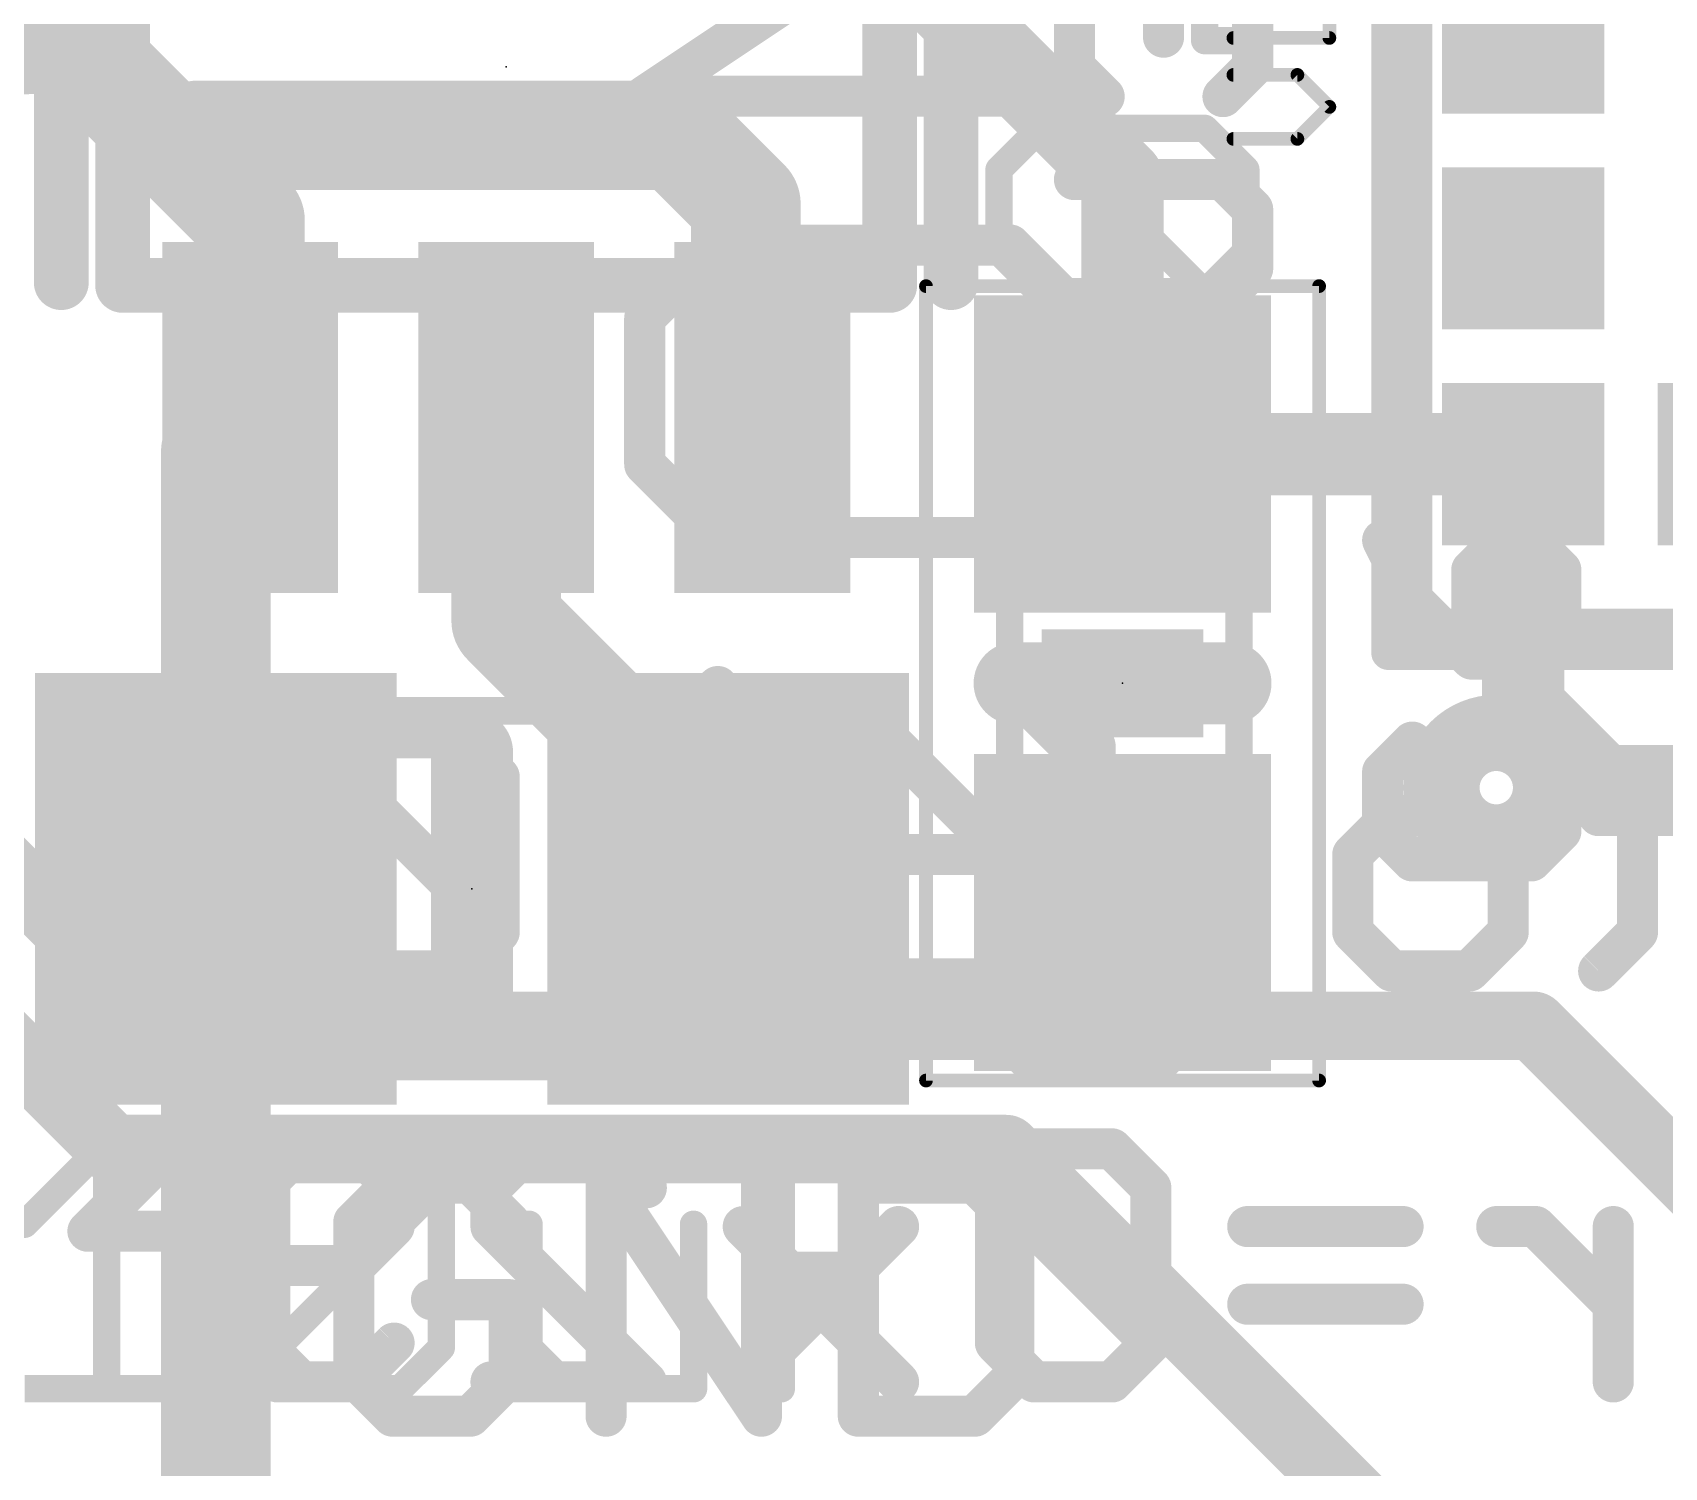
# Model space of a CAD drawing. Extents: x -1.9 to 34.1, y -8.2 to 17.9.
# Drawn here: x 6.37 to 12.42, y 3.57 to 8.89 of the extents above; entities that cross this region are included whole.
import ezdxf

# ---------------------------------------------------------------- set-up
doc = ezdxf.new("R2010")
doc.units = 0
for name, color, linetype in [('1', 12, 'CONTINUOUS'), ('16', 5, 'CONTINUOUS'), ('21', 40, 'CONTINUOUS'), ('22', 6, 'CONTINUOUS'), ('23', 53, 'CONTINUOUS'), ('25', 253, 'CONTINUOUS'), ('27', 253, 'CONTINUOUS'), ('29', 253, 'CONTINUOUS'), ('31', 253, 'CONTINUOUS'), ('35', 253, 'CONTINUOUS'), ('39', 12, 'CONTINUOUS'), ('51', 253, 'CONTINUOUS')]:
    doc.layers.add(name, color=color, linetype=linetype)

# ---------------------------------------------------------------- blocks, each defined once
blk = doc.blocks.new('RECT')
blk.add_solid([(-0.5, -0.5), (0.5, -0.5), (-0.5, 0.5), (0.5, 0.5)])

msp = doc.modelspace()

# ---------------------------------------------------------------- linework, layer by layer
at = {"layer": '1'}
for points, const_width in [([(5.982, 9.39), (6.924, 8.448)], 0.4064), ([(9.652, 9.1075), (10.414, 8.3455)], 0.3048), ([(6.924, 8.448), (6.985, 8.509)], 0.4064), ([(6.985, 8.509), (8.763, 8.509)], 0.4064), ([(8.763, 8.509), (9.017, 8.255)], 0.4064), ([(6.924, 8.448), (7.178, 8.194)], 0.4064), ([(10.414, 8.3455), (10.414, 7.327)], 0.3048), ([(9.017, 8.255), (9.017, 7.5239)], 0.4064), ([(7.178, 7.4629), (7.178, 8.194)], 0.4064), ([(9.078, 7.4629), (9.017, 7.5239)], 0.4064), ([(7.051, 7.3359), (7.178, 7.4629)], 0.4064), ([(8.128, 7.4629), (8.128, 6.7092)], 0.4064), ([(7.051, 7.3359), (7.051, 5.715)], 0.4064), ([(10.414, 7.327), (11.863, 7.327)], 0.3048), ([(11.863, 7.327), (11.9, 7.29)], 0.3048), ([(11.9, 7.29), (11.9, 6.388)], 0.3048), ([(8.128, 6.7092), (8.951, 5.8862)], 0.4064), ([(11.9, 6.388), (12.192, 6.096)], 0.3048), ([(12.192, 6.096), (13.335, 6.096)], 0.3048), ([(8.951, 5.8862), (8.951, 5.715)], 0.4064), ([(7.051, 3.241), (7.051, 5.715)], 0.4064)]:
    msp.add_lwpolyline(points, dxfattribs=dict(at, const_width=const_width))
for points, const_width in [([(6.985, 8.6106, 1), (6.985, 8.4074)], 0.2032), ([(7.0568, 8.4372, 1), (6.9132, 8.5808)], 0.2032), ([(8.8348, 8.5808, 1), (8.6912, 8.4372)], 0.2032), ([(8.763, 8.4074, 1), (8.763, 8.6106)], 0.2032), ([(6.9958, 8.5198, 1), (6.8522, 8.3762)], 0.2032), ([(6.8522, 8.5198, 1), (6.9958, 8.3762)], 0.2032), ([(6.8522, 8.3762, 1), (6.9958, 8.5198)], 0.2032), ([(10.4902, 8.3455, 1), (10.3378, 8.3455)], 0.1524), ([(10.3601, 8.2916, 1), (10.4679, 8.3994)], 0.1524), ([(9.1186, 8.255, 1), (8.9154, 8.255)], 0.2032), ([(8.9452, 8.1832, 1), (9.0888, 8.3268)], 0.2032), ([(7.2796, 8.194, 1), (7.0764, 8.194)], 0.2032), ([(7.1062, 8.1222, 1), (7.2498, 8.2658)], 0.2032), ([(9.0888, 7.5957, 1), (8.9452, 7.4521)], 0.2032), ([(7.2498, 7.3911, 1), (7.1062, 7.5347)], 0.2032), ([(8.2296, 7.4629, 1), (8.0264, 7.4629)], 0.2032), ([(8.9154, 7.5239, 1), (9.1186, 7.5239)], 0.2032), ([(9.0062, 7.3911, 1), (9.1498, 7.5347)], 0.2032), ([(7.1526, 7.3359, 1), (6.9494, 7.3359)], 0.2032), ([(6.9792, 7.4077, 1), (7.1228, 7.2641)], 0.2032), ([(7.0764, 7.4629, 1), (7.2796, 7.4629)], 0.2032), ([(10.414, 7.4032, 1), (10.414, 7.2508)], 0.1524), ([(11.9169, 7.3809, 1), (11.8091, 7.2731)], 0.1524), ([(11.863, 7.2508, 1), (11.863, 7.4032)], 0.1524), ([(10.3378, 7.327, 1), (10.4902, 7.327)], 0.1524), ([(11.9762, 7.29, 1), (11.8238, 7.29)], 0.1524), ([(11.8461, 7.2361, 1), (11.9539, 7.3439)], 0.1524), ([(8.1998, 6.781, 1), (8.0562, 6.6373)], 0.2032), ([(8.0264, 6.7092, 1), (8.2296, 6.7092)], 0.2032), ([(11.9539, 6.4419, 1), (11.8461, 6.3341)], 0.1524), ([(11.8238, 6.388, 1), (11.9762, 6.388)], 0.1524), ([(12.192, 6.1722, 1), (12.192, 6.0198)], 0.1524), ([(12.1381, 6.0421, 1), (12.2459, 6.1499)], 0.1524), ([(9.0526, 5.8862, 1), (8.8494, 5.8862)], 0.2032), ([(8.8792, 5.8143, 1), (9.0228, 5.958)], 0.2032), ([(7.1526, 5.715, 1), (6.9494, 5.715)], 0.2032), ([(6.9494, 5.715, 1), (7.1526, 5.715)], 0.2032), ([(8.8494, 5.715, 1), (9.0526, 5.715)], 0.2032)]:
    msp.add_lwpolyline(points, format="xyb", dxfattribs=dict(at, const_width=const_width))
at = {"layer": '16', "const_width": 0.254}
for points in [[(6.858, 5.207), (4.318, 7.747)], [(6.6686, 4.7498), (4.7636, 6.6548)], [(6.858, 5.207), (11.938, 5.207)], [(11.938, 5.207), (13.97, 3.175)], [(6.6686, 4.7498), (9.9822, 4.7498)], [(9.9822, 4.7498), (11.43, 3.302)]]:
    msp.add_lwpolyline(points, dxfattribs=at)
at = {"layer": '16', "const_width": 0.127}
for points in [[(6.858, 5.2705, 1), (6.858, 5.1435)], [(11.9829, 5.2519, 1), (11.8931, 5.1621)], [(11.938, 5.1435, 1), (11.938, 5.2705)], [(6.8131, 5.1621, 1), (6.9029, 5.2519)], [(6.6686, 4.8133, 1), (6.6686, 4.6863)], [(6.6237, 4.7049, 1), (6.7135, 4.7947)], [(10.0271, 4.7947, 1), (9.9373, 4.7049)], [(9.9822, 4.6863, 1), (9.9822, 4.8133)]]:
    msp.add_lwpolyline(points, format="xyb", dxfattribs=at)
at = {"layer": '21'}
for points, const_width in [([(11.4, 6.59), (11.4, 11.19)], 0.127), ([(6.478, 9.563), (6.478, 7.963)], 0.2032), ([(9.778, 9.563), (9.778, 7.963)], 0.2032), ([(10.814, 6.477), (10.014, 6.477)], 0.3048), ([(14, 6.59), (11.4, 6.59)], 0.127), ([(8.001, 6.223), (8.001, 5.207)], 0.3048), ([(7.707, 4.6235), (7.5629, 4.4795)], 0.1524), ([(7.9951, 4.6235), (7.707, 4.6235)], 0.1524), ([(8.1391, 4.4795), (7.9951, 4.6235)], 0.1524), ([(8.4984, 3.7592), (8.4984, 4.6235)], 0.1524), ([(8.4984, 4.6235), (9.0747, 3.7592)], 0.1524), ([(9.0747, 3.7592), (9.0747, 4.6235)], 0.1524), ([(9.434, 4.6235), (9.434, 3.7592)], 0.1524), ([(9.8661, 4.6235), (9.434, 4.6235)], 0.1524), ([(10.0102, 4.4795), (9.8661, 4.6235)], 0.1524), ([(7.5629, 4.4795), (7.5629, 3.9033)], 0.1524), ([(10.0102, 3.9033), (10.0102, 4.4795)], 0.1524), ([(8.1391, 4.1914), (7.851, 4.1914)], 0.1524), ([(8.1391, 3.9033), (8.1391, 4.1914)], 0.1524), ([(7.5629, 3.9033), (7.707, 3.7592)], 0.1524), ([(7.9951, 3.7592), (8.1391, 3.9033)], 0.1524), ([(9.8661, 3.7592), (10.0102, 3.9033)], 0.1524), ([(7.707, 3.7592), (7.9951, 3.7592)], 0.1524), ([(9.434, 3.7592), (9.8661, 3.7592)], 0.1524)]:
    msp.add_lwpolyline(points, dxfattribs=dict(at, const_width=const_width))
for points, const_width in [([(6.4272, 7.963, 1), (6.5288, 7.963)], 0.1016), ([(9.7272, 7.963, 1), (9.8288, 7.963)], 0.1016), ([(10.014, 6.5532, 1), (10.014, 6.4008)], 0.1524), ([(10.814, 6.4008, 1), (10.814, 6.5532)], 0.1524), ([(11.3682, 6.59, 1), (11.4318, 6.59)], 0.0635), ([(11.4, 6.6218, 1), (11.4, 6.5583)], 0.0635), ([(11.8, 5.9486, 1), (11.8, 6.2314, 1), (11.8, 5.9486)], 0.4064), ([(8.0772, 6.223, 1), (7.9248, 6.223)], 0.1524), ([(7.9248, 5.207, 1), (8.0772, 5.207)], 0.1524), ([(7.707, 4.6616, 1), (7.707, 4.5854)], 0.0762), ([(7.7339, 4.5966, 1), (7.68, 4.6505)], 0.0762), ([(8.022, 4.6505, 1), (7.9681, 4.5966)], 0.0762), ([(7.9951, 4.5854, 1), (7.9951, 4.6616)], 0.0762), ([(8.5301, 4.6447, 1), (8.4667, 4.6024)], 0.0762), ([(8.5365, 4.6235, 1), (8.4603, 4.6235)], 0.0762), ([(9.1128, 4.6235, 1), (9.0366, 4.6235)], 0.0762), ([(9.4721, 4.6235, 1), (9.3959, 4.6235)], 0.0762), ([(9.434, 4.6616, 1), (9.434, 4.5854)], 0.0762), ([(9.8931, 4.6505, 1), (9.8392, 4.5966)], 0.0762), ([(9.8661, 4.5854, 1), (9.8661, 4.6616)], 0.0762), ([(7.601, 4.4795, 1), (7.5248, 4.4795)], 0.0762), ([(7.536, 4.5064, 1), (7.5899, 4.4525)], 0.0762), ([(8.1122, 4.4525, 1), (8.1661, 4.5064)], 0.0762), ([(10.0483, 4.4795, 1), (9.9721, 4.4795)], 0.0762), ([(9.9832, 4.4525, 1), (10.0371, 4.5064)], 0.0762), ([(7.851, 4.2295, 1), (7.851, 4.1533)], 0.0762), ([(8.1772, 4.1914, 1), (8.101, 4.1914)], 0.0762), ([(8.1391, 4.1533, 1), (8.1391, 4.2295)], 0.0762), ([(7.5899, 3.9302, 1), (7.536, 3.8763)], 0.0762), ([(7.5248, 3.9033, 1), (7.601, 3.9033)], 0.0762), ([(8.101, 3.9033, 1), (8.1772, 3.9033)], 0.0762), ([(8.1661, 3.8763, 1), (8.1122, 3.9302)], 0.0762), ([(9.9721, 3.9033, 1), (10.0483, 3.9033)], 0.0762), ([(10.0371, 3.8763, 1), (9.9832, 3.9302)], 0.0762), ([(7.707, 3.7973, 1), (7.707, 3.7211)], 0.0762), ([(7.68, 3.7323, 1), (7.7339, 3.7861)], 0.0762), ([(7.9681, 3.7861, 1), (8.022, 3.7323)], 0.0762), ([(7.9951, 3.7211, 1), (7.9951, 3.7973)], 0.0762), ([(9.043, 3.7381, 1), (9.1064, 3.7803)], 0.0762), ([(9.434, 3.7973, 1), (9.434, 3.7211)], 0.0762), ([(9.8392, 3.7861, 1), (9.8931, 3.7323)], 0.0762), ([(9.8661, 3.7211, 1), (9.8661, 3.7973)], 0.0762), ([(8.4603, 3.7592, 1), (8.5365, 3.7592)], 0.0762), ([(9.0366, 3.7592, 1), (9.1128, 3.7592)], 0.0762), ([(9.3959, 3.7592, 1), (9.4721, 3.7592)], 0.0762)]:
    msp.add_lwpolyline(points, format="xyb", dxfattribs=dict(at, const_width=const_width))
at = {"layer": '22'}
for points, const_width in [([(6.35, 8.763, 0.4142), (6.604, 9.017)], 0.2032), ([(6.35, 8.8138, 1), (6.35, 8.7122)], 0.1016), ([(6.35, 8.7122, 1), (6.35, 8.8138)], 0.1016), ([(6.7344, 6.3126, 1), (6.7344, 6.2364)], 0.0762), ([(6.7614, 6.2476, 1), (6.7075, 6.3015)], 0.0762), ([(7.0495, 6.3015, 1), (6.9956, 6.2476)], 0.0762), ([(7.0226, 6.2364, 1), (7.0226, 6.3126)], 0.0762), ([(7.67, 6.3126, 1), (7.67, 6.2364)], 0.0762), ([(7.6969, 6.2476, 1), (7.643, 6.3015)], 0.0762), ([(7.985, 6.3015, 1), (7.9311, 6.2476)], 0.0762), ([(7.9581, 6.2364, 1), (7.9581, 6.3126)], 0.0762), ([(8.6055, 6.3126, 1), (8.6055, 6.2364)], 0.0762), ([(8.6324, 6.2476, 1), (8.5785, 6.3015)], 0.0762), ([(8.9205, 6.3015, 1), (8.8667, 6.2476)], 0.0762), ([(8.8936, 6.2364, 1), (8.8936, 6.3126)], 0.0762), ([(9.5791, 6.2745, 1), (9.5029, 6.2745)], 0.0762), ([(9.5679, 6.3015, 1), (9.5141, 6.2476)], 0.0762), ([(6.6173, 6.1574, 1), (6.5634, 6.1035)], 0.0762), ([(6.5634, 6.1574, 1), (6.6173, 6.1035)], 0.0762), ([(6.6285, 6.1305, 1), (6.5523, 6.1305)], 0.0762), ([(7.2047, 6.1305, 1), (7.1285, 6.1305)], 0.0762), ([(7.1397, 6.1035, 1), (7.1936, 6.1574)], 0.0762), ([(7.564, 6.1305, 1), (7.4878, 6.1305)], 0.0762), ([(7.5529, 6.1574, 1), (7.499, 6.1035)], 0.0762), ([(7.499, 6.1574, 1), (7.5529, 6.1035)], 0.0762), ([(8.1402, 6.1305, 1), (8.064, 6.1305)], 0.0762), ([(8.0752, 6.1035, 1), (8.1291, 6.1574)], 0.0762), ([(8.4995, 6.1305, 1), (8.4233, 6.1305)], 0.0762), ([(8.4884, 6.1574, 1), (8.4345, 6.1035)], 0.0762), ([(8.4345, 6.1574, 1), (8.4884, 6.1035)], 0.0762), ([(9.0758, 6.1305, 1), (8.9996, 6.1305)], 0.0762), ([(9.0107, 6.1035, 1), (9.0646, 6.1574)], 0.0762), ([(12.3619, 6.1305, 1), (12.2857, 6.1305)], 0.0762), ([(11.412, 6.0245, 1), (11.412, 5.9483)], 0.0762), ([(11.439, 5.9595, 1), (11.3851, 6.0134)], 0.0762), ([(11.7271, 6.0134, 1), (11.6732, 5.9595)], 0.0762), ([(11.7002, 5.9483, 1), (11.7002, 6.0245)], 0.0762), ([(12.1798, 6.0245, 1), (12.1798, 5.9483)], 0.0762), ([(9.3969, 5.8805, 1), (9.3969, 5.8043)], 0.0762), ([(9.9462, 5.8154, 1), (10.0001, 5.8693)], 0.0762), ([(9.9732, 5.8043, 1), (9.9732, 5.8805)], 0.0762), ([(11.241, 5.8693, 1), (11.2949, 5.8154)], 0.0762), ([(11.3061, 5.8424, 1), (11.2299, 5.8424)], 0.0762), ([(11.8823, 5.8424, 1), (11.8061, 5.8424)], 0.0762), ([(11.8173, 5.8154, 1), (11.8712, 5.8693)], 0.0762), ([(6.6173, 5.5812, 1), (6.5634, 5.5273)], 0.0762), ([(7.1936, 5.5273, 1), (7.1397, 5.5812)], 0.0762), ([(7.5529, 5.5812, 1), (7.499, 5.5273)], 0.0762), ([(8.1291, 5.5273, 1), (8.0752, 5.5812)], 0.0762), ([(8.4884, 5.5812, 1), (8.4345, 5.5273)], 0.0762), ([(9.0646, 5.5273, 1), (9.0107, 5.5812)], 0.0762), ([(11.2949, 5.5812, 1), (11.241, 5.5273)], 0.0762), ([(11.8712, 5.5273, 1), (11.8173, 5.5812)], 0.0762), ([(12.3508, 5.5273, 1), (12.2969, 5.5812)], 0.0762), ([(6.5523, 5.5543, 1), (6.6285, 5.5543)], 0.0762), ([(7.1285, 5.5543, 1), (7.2047, 5.5543)], 0.0762), ([(7.1397, 5.5273, 1), (7.1936, 5.5812)], 0.0762), ([(7.4878, 5.5543, 1), (7.564, 5.5543)], 0.0762), ([(8.064, 5.5543, 1), (8.1402, 5.5543)], 0.0762), ([(8.0752, 5.5273, 1), (8.1291, 5.5812)], 0.0762), ([(8.4233, 5.5543, 1), (8.4995, 5.5543)], 0.0762), ([(8.9996, 5.5543, 1), (9.0758, 5.5543)], 0.0762), ([(9.0107, 5.5273, 1), (9.0646, 5.5812)], 0.0762), ([(11.2299, 5.5543, 1), (11.3061, 5.5543)], 0.0762), ([(11.8061, 5.5543, 1), (11.8823, 5.5543)], 0.0762), ([(12.2857, 5.5543, 1), (12.3619, 5.5543)], 0.0762), ([(6.7344, 5.4483, 1), (6.7344, 5.3721)], 0.0762), ([(6.7075, 5.3833, 1), (6.7614, 5.4371)], 0.0762), ([(6.9956, 5.4371, 1), (7.0495, 5.3833)], 0.0762), ([(7.0226, 5.3721, 1), (7.0226, 5.4483)], 0.0762), ([(7.67, 5.4483, 1), (7.67, 5.3721)], 0.0762), ([(7.643, 5.3833, 1), (7.6969, 5.4371)], 0.0762), ([(7.9311, 5.4371, 1), (7.985, 5.3833)], 0.0762), ([(7.9581, 5.3721, 1), (7.9581, 5.4483)], 0.0762), ([(8.6055, 5.4483, 1), (8.6055, 5.3721)], 0.0762), ([(8.5785, 5.3833, 1), (8.6324, 5.4371)], 0.0762), ([(8.8667, 5.4371, 1), (8.9205, 5.3833)], 0.0762), ([(8.8936, 5.3721, 1), (8.8936, 5.4483)], 0.0762), ([(9.5029, 5.4102, 1), (9.5791, 5.4102)], 0.0762), ([(11.412, 5.4483, 1), (11.412, 5.3721)], 0.0762), ([(11.3851, 5.3833, 1), (11.439, 5.4371)], 0.0762), ([(11.6732, 5.4371, 1), (11.7271, 5.3833)], 0.0762), ([(11.7002, 5.3721, 1), (11.7002, 5.4483)], 0.0762), ([(12.1528, 5.4371, 1), (12.2067, 5.3833)], 0.0762), ([(7.2802, 4.7886, 1), (7.2802, 4.7124)], 0.0762), ([(7.3071, 4.7236, 1), (7.2532, 4.7775)], 0.0762), ([(7.5952, 4.7775, 1), (7.5413, 4.7236)], 0.0762), ([(7.5683, 4.7124, 1), (7.5683, 4.7886)], 0.0762), ([(8.2157, 4.7886, 1), (8.2157, 4.7124)], 0.0762), ([(8.2426, 4.7236, 1), (8.1887, 4.7775)], 0.0762), ([(8.5307, 4.7775, 1), (8.4769, 4.7236)], 0.0762), ([(8.5038, 4.7124, 1), (8.5038, 4.7886)], 0.0762), ([(10.0867, 4.7886, 1), (10.0867, 4.7124)], 0.0762), ([(10.1137, 4.7236, 1), (10.0598, 4.7775)], 0.0762), ([(10.4018, 4.7775, 1), (10.3479, 4.7236)], 0.0762), ([(10.3748, 4.7124, 1), (10.3748, 4.7886)], 0.0762), ([(7.1742, 4.6065, 1), (7.098, 4.6065)], 0.0762), ([(7.1092, 4.6334, 1), (7.1631, 4.5795)], 0.0762), ([(7.7504, 4.6065, 1), (7.6742, 4.6065)], 0.0762), ([(7.6854, 4.5795, 1), (7.7393, 4.6334)], 0.0762), ([(8.1097, 4.6065, 1), (8.0335, 4.6065)], 0.0762), ([(8.0447, 4.6334, 1), (8.0986, 4.5795)], 0.0762), ([(8.6209, 4.5795, 1), (8.6748, 4.6334)], 0.0762), ([(9.9696, 4.6334, 1), (9.9157, 4.5795)], 0.0762), ([(9.9157, 4.6334, 1), (9.9696, 4.5795)], 0.0762), ([(9.9808, 4.6065, 1), (9.9046, 4.6065)], 0.0762), ([(10.557, 4.6065, 1), (10.4808, 4.6065)], 0.0762), ([(10.4919, 4.5795, 1), (10.5458, 4.6334)], 0.0762), ([(7.6742, 4.4624, 1), (7.7504, 4.4624)], 0.0762), ([(7.7393, 4.4355, 1), (7.6854, 4.4894)], 0.0762), ([(8.0986, 4.4894, 1), (8.0447, 4.4355)], 0.0762), ([(8.0335, 4.4624, 1), (8.1097, 4.4624)], 0.0762), ([(9.0341, 4.4894, 1), (8.9802, 4.4355)], 0.0762), ([(9.6103, 4.4355, 1), (9.5564, 4.4894)], 0.0762), ([(10.8782, 4.5005, 1), (10.8782, 4.4243)], 0.0762), ([(11.4544, 4.4243, 1), (11.4544, 4.5005)], 0.0762), ([(11.8018, 4.5005, 1), (11.8018, 4.4243)], 0.0762), ([(11.9728, 4.4894, 1), (11.919, 4.4355)], 0.0762), ([(11.9459, 4.4243, 1), (11.9459, 4.5005)], 0.0762), ([(12.2721, 4.4624, 1), (12.1959, 4.4624)], 0.0762), ([(7.1361, 4.3565, 1), (7.1361, 4.2803)], 0.0762), ([(7.5413, 4.3453, 1), (7.5952, 4.2914)], 0.0762), ([(7.5683, 4.2803, 1), (7.5683, 4.3565)], 0.0762), ([(10.8782, 4.2124, 1), (10.8782, 4.1362)], 0.0762), ([(11.4544, 4.1362, 1), (11.4544, 4.2124)], 0.0762), ([(12.2071, 4.1474, 1), (12.2609, 4.2013)], 0.0762), ([(7.1631, 4.0572, 1), (7.1092, 4.0033)], 0.0762), ([(7.098, 4.0303, 1), (7.1742, 4.0303)], 0.0762), ([(7.7393, 4.0033, 1), (7.6854, 4.0572)], 0.0762), ([(9.9696, 4.0572, 1), (9.9157, 4.0033)], 0.0762), ([(9.9046, 4.0303, 1), (9.9808, 4.0303)], 0.0762), ([(10.4808, 4.0303, 1), (10.557, 4.0303)], 0.0762), ([(10.5458, 4.0033, 1), (10.4919, 4.0572)], 0.0762), ([(10.4919, 4.0033, 1), (10.5458, 4.0572)], 0.0762), ([(7.2802, 3.9243, 1), (7.2802, 3.8481)], 0.0762), ([(7.2532, 3.8593, 1), (7.3071, 3.9131)], 0.0762), ([(7.5413, 3.9131, 1), (7.5952, 3.8593)], 0.0762), ([(7.5683, 3.8481, 1), (7.5683, 3.9243)], 0.0762), ([(8.0716, 3.9243, 1), (8.0716, 3.8481)], 0.0762), ([(8.6209, 3.8593, 1), (8.6748, 3.9131)], 0.0762), ([(8.6479, 3.8481, 1), (8.6479, 3.9243)], 0.0762), ([(8.9802, 3.9131, 1), (9.0341, 3.8593)], 0.0762), ([(9.5564, 3.8593, 1), (9.6103, 3.9131)], 0.0762), ([(10.0867, 3.9243, 1), (10.0867, 3.8481)], 0.0762), ([(10.0598, 3.8593, 1), (10.1137, 3.9131)], 0.0762), ([(10.3479, 3.9131, 1), (10.4018, 3.8593)], 0.0762), ([(10.3748, 3.8481, 1), (10.3748, 3.9243)], 0.0762), ([(12.1959, 3.8862, 1), (12.2721, 3.8862)], 0.0762)]:
    msp.add_lwpolyline(points, format="xyb", dxfattribs=dict(at, const_width=const_width))
for points, const_width in [([(3.556, 8.763), (6.35, 8.763)], 0.2032), ([(6.7344, 6.2745), (6.5904, 6.1305)], 0.1524), ([(7.0226, 6.2745), (6.7344, 6.2745)], 0.1524), ([(7.1666, 6.1305), (7.0226, 6.2745)], 0.1524), ([(7.67, 6.2745), (7.5259, 6.1305)], 0.1524), ([(7.9581, 6.2745), (7.67, 6.2745)], 0.1524), ([(8.1021, 6.1305), (7.9581, 6.2745)], 0.1524), ([(8.6055, 6.2745), (8.4614, 6.1305)], 0.1524), ([(8.8936, 6.2745), (8.6055, 6.2745)], 0.1524), ([(9.0377, 6.1305), (8.8936, 6.2745)], 0.1524), ([(9.541, 5.4102), (9.541, 6.2745)], 0.1524), ([(9.541, 6.2745), (9.9732, 5.8424)], 0.1524), ([(6.5904, 6.1305), (6.5904, 5.5543)], 0.1524), ([(7.1666, 5.5543), (6.5904, 6.1305)], 0.1524), ([(7.1666, 5.5543), (7.1666, 6.1305)], 0.1524), ([(7.5259, 6.1305), (7.5259, 5.5543)], 0.1524), ([(8.1021, 5.5543), (7.5259, 6.1305)], 0.1524), ([(8.1021, 5.5543), (8.1021, 6.1305)], 0.1524), ([(8.4614, 6.1305), (8.4614, 5.5543)], 0.1524), ([(9.0377, 5.5543), (8.4614, 6.1305)], 0.1524), ([(9.0377, 5.5543), (9.0377, 6.1305)], 0.1524), ([(12.3238, 6.1305), (12.3238, 5.5543)], 0.1524), ([(11.268, 5.8424), (11.412, 5.9864)], 0.1524), ([(11.412, 5.9864), (11.7002, 5.9864)], 0.1524), ([(11.7002, 5.9864), (11.8442, 5.8424)], 0.1524), ([(12.4679, 5.9864), (12.1798, 5.9864)], 0.1524), ([(9.9732, 5.8424), (9.3969, 5.8424)], 0.1524), ([(11.268, 5.5543), (11.268, 5.8424)], 0.1524), ([(11.8442, 5.8424), (11.8442, 5.5543)], 0.1524), ([(6.5904, 5.5543), (6.7344, 5.4102)], 0.1524), ([(7.0226, 5.4102), (7.1666, 5.5543)], 0.1524), ([(7.5259, 5.5543), (7.67, 5.4102)], 0.1524), ([(7.9581, 5.4102), (8.1021, 5.5543)], 0.1524), ([(8.4614, 5.5543), (8.6055, 5.4102)], 0.1524), ([(8.8936, 5.4102), (9.0377, 5.5543)], 0.1524), ([(11.412, 5.4102), (11.268, 5.5543)], 0.1524), ([(11.8442, 5.5543), (11.7002, 5.4102)], 0.1524), ([(12.3238, 5.5543), (12.1798, 5.4102)], 0.1524), ([(6.7344, 5.4102), (7.0226, 5.4102)], 0.1524), ([(7.67, 5.4102), (7.9581, 5.4102)], 0.1524), ([(8.6055, 5.4102), (8.8936, 5.4102)], 0.1524), ([(11.7002, 5.4102), (11.412, 5.4102)], 0.1524), ([(7.1361, 4.6065), (7.2802, 4.7505)], 0.1524), ([(7.2802, 4.7505), (7.5683, 4.7505)], 0.1524), ([(7.5683, 4.7505), (7.7123, 4.6065)], 0.1524), ([(8.0716, 4.6065), (8.2157, 4.7505)], 0.1524), ([(8.2157, 4.7505), (8.5038, 4.7505)], 0.1524), ([(8.5038, 4.7505), (8.6479, 4.6065)], 0.1524), ([(10.0867, 4.7505), (9.9427, 4.6065)], 0.1524), ([(10.3748, 4.7505), (10.0867, 4.7505)], 0.1524), ([(10.5189, 4.6065), (10.3748, 4.7505)], 0.1524), ([(7.1361, 4.0303), (7.1361, 4.6065)], 0.1524), ([(7.7123, 4.6065), (7.7123, 4.4624)], 0.1524), ([(8.0716, 4.4624), (8.0716, 4.6065)], 0.1524), ([(9.9427, 4.6065), (9.9427, 4.0303)], 0.1524), ([(10.5189, 4.0303), (9.9427, 4.6065)], 0.1524), ([(10.5189, 4.0303), (10.5189, 4.6065)], 0.1524), ([(7.7123, 4.4624), (7.5683, 4.3184)], 0.1524), ([(8.6479, 3.8862), (8.0716, 4.4624)], 0.1524), ([(9.5834, 4.4624), (9.0071, 3.8862)], 0.1524), ([(9.5834, 3.8862), (9.0071, 4.4624)], 0.1524), ([(11.4544, 4.4624), (10.8782, 4.4624)], 0.1524), ([(11.9459, 4.4624), (11.8018, 4.4624)], 0.1524), ([(12.234, 4.1743), (11.9459, 4.4624)], 0.1524), ([(12.234, 3.8862), (12.234, 4.4624)], 0.1524), ([(7.5683, 4.3184), (7.1361, 4.3184)], 0.1524), ([(11.4544, 4.1743), (10.8782, 4.1743)], 0.1524), ([(7.2802, 3.8862), (7.1361, 4.0303)], 0.1524), ([(7.7123, 4.0303), (7.5683, 3.8862)], 0.1524), ([(9.9427, 4.0303), (10.0867, 3.8862)], 0.1524), ([(10.3748, 3.8862), (10.5189, 4.0303)], 0.1524), ([(7.5683, 3.8862), (7.2802, 3.8862)], 0.1524), ([(8.0716, 3.8862), (8.6479, 3.8862)], 0.1524), ([(10.0867, 3.8862), (10.3748, 3.8862)], 0.1524)]:
    msp.add_lwpolyline(points, dxfattribs=dict(at, const_width=const_width))
at = {"layer": '23'}
for p in [(8.128, 8.763), (10.414, 6.477), (8.001, 5.715)]:
    msp.add_point(p, dxfattribs=at)
at = {"layer": '25'}
for points, const_width in [([(8.6418, 8.6547), (10.2688, 9.7394)], 0.1524), ([(11.181, 8.8702), (11.181, 9.1074)], 0.0508), ([(10.2356, 8.7629), (10.2356, 8.9833)], 0.1524), ([(10.5661, 8.9833), (10.5661, 8.8731)], 0.1524), ([(10.8966, 8.9833), (10.8966, 8.7629)], 0.1524), ([(10.3458, 8.6528), (10.2356, 8.7629)], 0.1524), ([(10.8966, 8.7629), (10.7864, 8.6528)], 0.1524), ([(10.8251, 8.8702), (11.181, 8.8702)], 0.0508), ([(10.2688, 8.6547), (8.6418, 8.6547)], 0.1524), ([(11.0624, 8.7332), (10.8251, 8.7332)], 0.0508), ([(11.181, 8.6146), (11.0624, 8.7332)], 0.0508), ([(11.0624, 8.4959), (11.181, 8.6146)], 0.0508), ([(10.8251, 8.4959), (11.0624, 8.4959)], 0.0508), ([(10.7864, 8.345), (10.2356, 8.345)], 0.1524), ([(10.8966, 8.2348), (10.7864, 8.345)], 0.1524), ([(10.8966, 8.0145), (10.8966, 8.2348)], 0.1524), ([(8.913, 8.1022), (8.6418, 7.8311)], 0.1524), ([(9.9976, 8.1022), (8.913, 8.1022)], 0.1524), ([(10.2688, 7.8311), (9.9976, 8.1022)], 0.1524), ([(10.7864, 7.9044), (10.8966, 8.0145)], 0.1524), ([(10.2356, 7.9044), (10.7864, 7.9044)], 0.1524), ([(8.6418, 7.8311), (8.6418, 7.2887)], 0.1524), ([(10.2688, 7.2887), (10.2688, 7.8311)], 0.1524), ([(8.6418, 7.2887), (8.913, 7.0176)], 0.1524), ([(9.9976, 7.0176), (10.2688, 7.2887)], 0.1524), ([(8.913, 7.0176), (9.9976, 7.0176)], 0.1524), ([(11.3786, 7.0074), (11.4888, 6.7871)], 0.1524), ([(11.8193, 7.0074), (11.7091, 6.8973)], 0.1524), ([(11.9294, 7.0074), (11.8193, 7.0074)], 0.1524), ([(12.0396, 6.8973), (11.9294, 7.0074)], 0.1524), ([(11.7091, 6.8973), (11.7091, 6.5668)], 0.1524), ([(12.0396, 6.6769), (12.0396, 6.8973)], 0.1524), ([(11.4888, 6.7871), (11.7091, 6.5668)], 0.1524), ([(11.9294, 6.5668), (12.0396, 6.6769)], 0.1524), ([(11.7091, 6.5668), (11.9294, 6.5668)], 0.1524), ([(8.913, 6.4651), (8.6418, 6.1939)], 0.1524), ([(10.2688, 6.1939), (9.9976, 6.4651)], 0.1524), ([(10.3121, 5.8048), (10.3121, 6.2454)], 0.1524), ([(11.4888, 6.259), (11.3786, 6.1489)], 0.1524), ([(12.0396, 6.1489), (11.9294, 6.259)], 0.1524), ([(8.6418, 6.1939), (8.6418, 5.6516)], 0.1524), ([(10.2688, 5.6516), (10.2688, 6.1939)], 0.1524), ([(10.6426, 6.1353), (9.9816, 6.1353)], 0.1524), ([(9.9816, 6.1353), (10.3121, 5.8048)], 0.1524), ([(11.3786, 6.1489), (11.3786, 5.9285)], 0.1524), ([(12.0396, 5.9285), (12.0396, 6.1489)], 0.1524), ([(11.3786, 5.9285), (11.4888, 5.8184)], 0.1524), ([(11.9294, 5.8184), (12.0396, 5.9285)], 0.1524), ([(11.4888, 5.8184), (11.9294, 5.8184)], 0.1524), ([(8.6418, 5.6516), (8.913, 5.3804)], 0.1524), ([(9.9976, 5.3804), (10.2688, 5.6516)], 0.1524), ([(10.0918, 5.497), (9.9816, 5.3868)], 0.1524), ([(10.6426, 5.3868), (10.5324, 5.497)], 0.1524), ([(8.913, 5.3804), (9.9976, 5.3804)], 0.1524), ([(9.9816, 5.3868), (9.9816, 5.1665)], 0.1524), ([(10.6426, 5.1665), (10.6426, 5.3868)], 0.1524), ([(9.9816, 5.1665), (10.0918, 5.0564)], 0.1524), ([(10.5324, 5.0564), (10.6426, 5.1665)], 0.1524), ([(6.687, 5.106), (6.5768, 4.9958)], 0.1524), ([(6.9073, 5.106), (6.687, 5.106)], 0.1524), ([(7.0175, 4.9958), (6.9073, 5.106)], 0.1524), ([(10.0918, 5.0564), (10.5324, 5.0564)], 0.1524), ([(7.0175, 4.8856), (7.0175, 4.9958)], 0.1524), ([(6.5768, 4.445), (7.0175, 4.8856)], 0.1524), ([(7.0175, 4.445), (6.5768, 4.445)], 0.1524)]:
    msp.add_lwpolyline(points, dxfattribs=dict(at, const_width=const_width))
for points, const_width in [([(10.528, 8.8731, 1), (10.6042, 8.8731)], 0.0762), ([(10.2626, 8.7899, 1), (10.2087, 8.736)], 0.0762), ([(10.8251, 8.8829, 1), (10.8251, 8.8575)], 0.0254), ([(10.9235, 8.736, 1), (10.8697, 8.7899)], 0.0762), ([(11.1683, 8.8702, 1), (11.1937, 8.8702)], 0.0254), ([(11.181, 8.8575, 1), (11.181, 8.8829)], 0.0254), ([(10.1975, 8.7629, 1), (10.2737, 8.7629)], 0.0762), ([(10.8585, 8.7629, 1), (10.9347, 8.7629)], 0.0762), ([(8.6418, 8.6928, 1), (8.6418, 8.6166)], 0.0762), ([(8.6207, 8.6864, 1), (8.6629, 8.623)], 0.0762), ([(10.2688, 8.6166, 1), (10.2688, 8.6928)], 0.0762), ([(10.3189, 8.6258, 1), (10.3727, 8.6797)], 0.0762), ([(10.7595, 8.6797, 1), (10.8134, 8.6258)], 0.0762), ([(10.8251, 8.7459, 1), (10.8251, 8.7205)], 0.0254), ([(11.0713, 8.7422, 1), (11.0534, 8.7242)], 0.0254), ([(11.0624, 8.7205, 1), (11.0624, 8.7459)], 0.0254), ([(11.19, 8.6056, 1), (11.172, 8.6236)], 0.0254), ([(11.172, 8.6056, 1), (11.19, 8.6236)], 0.0254), ([(10.8251, 8.5086, 1), (10.8251, 8.4832)], 0.0254), ([(11.0534, 8.5049, 1), (11.0713, 8.487)], 0.0254), ([(11.0624, 8.4832, 1), (11.0624, 8.5086)], 0.0254), ([(10.2356, 8.3831, 1), (10.2356, 8.3069)], 0.0762), ([(10.8134, 8.372, 1), (10.7595, 8.3181)], 0.0762), ([(10.7864, 8.3069, 1), (10.7864, 8.3831)], 0.0762), ([(10.9347, 8.2348, 1), (10.8585, 8.2348)], 0.0762), ([(10.8697, 8.2079, 1), (10.9235, 8.2618)], 0.0762), ([(8.913, 8.1403, 1), (8.913, 8.0641)], 0.0762), ([(8.9399, 8.0753, 1), (8.886, 8.1292)], 0.0762), ([(10.0246, 8.1292, 1), (9.9707, 8.0753)], 0.0762), ([(9.9976, 8.0641, 1), (9.9976, 8.1403)], 0.0762), ([(10.8585, 8.0145, 1), (10.9347, 8.0145)], 0.0762), ([(10.9235, 7.9876, 1), (10.8697, 8.0415)], 0.0762), ([(10.2356, 7.9425, 1), (10.2356, 7.8663)], 0.0762), ([(10.7595, 7.9313, 1), (10.8134, 7.8774)], 0.0762), ([(10.7864, 7.8663, 1), (10.7864, 7.9425)], 0.0762), ([(8.6799, 7.8311, 1), (8.6037, 7.8311)], 0.0762), ([(8.6149, 7.858, 1), (8.6688, 7.8041)], 0.0762), ([(10.3069, 7.8311, 1), (10.2307, 7.8311)], 0.0762), ([(10.2419, 7.8041, 1), (10.2957, 7.858)], 0.0762), ([(8.6688, 7.3157, 1), (8.6149, 7.2618)], 0.0762), ([(8.6037, 7.2887, 1), (8.6799, 7.2887)], 0.0762), ([(10.2307, 7.2887, 1), (10.3069, 7.2887)], 0.0762), ([(10.2957, 7.2618, 1), (10.2419, 7.3157)], 0.0762), ([(8.913, 7.0557, 1), (8.913, 6.9795)], 0.0762), ([(8.886, 6.9906, 1), (8.9399, 7.0445)], 0.0762), ([(9.9707, 7.0445, 1), (10.0246, 6.9906)], 0.0762), ([(9.9976, 6.9795, 1), (9.9976, 7.0557)], 0.0762), ([(11.4127, 7.0245, 1), (11.3446, 6.9904)], 0.0762), ([(11.8193, 7.0455, 1), (11.8193, 6.9693)], 0.0762), ([(11.8462, 6.9805, 1), (11.7923, 7.0344)], 0.0762), ([(11.9564, 7.0344, 1), (11.9025, 6.9805)], 0.0762), ([(11.9294, 6.9693, 1), (11.9294, 7.0455)], 0.0762), ([(11.7472, 6.8973, 1), (11.671, 6.8973)], 0.0762), ([(11.6822, 6.9242, 1), (11.7361, 6.8703)], 0.0762), ([(12.0777, 6.8973, 1), (12.0015, 6.8973)], 0.0762), ([(12.0127, 6.8703, 1), (12.0665, 6.9242)], 0.0762), ([(11.5157, 6.814, 1), (11.4619, 6.7602)], 0.0762), ([(11.4547, 6.7701, 1), (11.5229, 6.8041)], 0.0762), ([(12.0665, 6.65, 1), (12.0127, 6.7039)], 0.0762), ([(12.0015, 6.6769, 1), (12.0777, 6.6769)], 0.0762), ([(11.7091, 6.6049, 1), (11.7091, 6.5287)], 0.0762), ([(11.671, 6.5668, 1), (11.7472, 6.5668)], 0.0762), ([(11.6822, 6.5398, 1), (11.7361, 6.5937)], 0.0762), ([(11.9025, 6.5937, 1), (11.9564, 6.5398)], 0.0762), ([(11.9294, 6.5287, 1), (11.9294, 6.6049)], 0.0762), ([(8.9399, 6.4381, 1), (8.886, 6.492)], 0.0762), ([(10.0246, 6.492, 1), (9.9707, 6.4381)], 0.0762), ([(10.3502, 6.2454, 1), (10.274, 6.2454)], 0.0762), ([(11.5157, 6.2321, 1), (11.4619, 6.286)], 0.0762), ([(11.9564, 6.286, 1), (11.9025, 6.2321)], 0.0762), ([(8.6799, 6.1939, 1), (8.6037, 6.1939)], 0.0762), ([(8.6149, 6.2208, 1), (8.6688, 6.167)], 0.0762), ([(10.3069, 6.1939, 1), (10.2307, 6.1939)], 0.0762), ([(10.2419, 6.167, 1), (10.2957, 6.2208)], 0.0762), ([(9.9816, 6.1734, 1), (9.9816, 6.0972)], 0.0762), ([(10.0086, 6.1622, 1), (9.9547, 6.1083)], 0.0762), ([(10.6426, 6.0972, 1), (10.6426, 6.1734)], 0.0762), ([(11.4167, 6.1489, 1), (11.3405, 6.1489)], 0.0762), ([(11.3517, 6.1758, 1), (11.4056, 6.1219)], 0.0762), ([(12.0777, 6.1489, 1), (12.0015, 6.1489)], 0.0762), ([(12.0127, 6.1219, 1), (12.0665, 6.1758)], 0.0762), ([(11.4056, 5.9555, 1), (11.3517, 5.9016)], 0.0762), ([(12.0665, 5.9016, 1), (12.0127, 5.9555)], 0.0762), ([(11.3405, 5.9285, 1), (11.4167, 5.9285)], 0.0762), ([(12.0015, 5.9285, 1), (12.0777, 5.9285)], 0.0762), ([(11.4888, 5.8565, 1), (11.4888, 5.7803)], 0.0762), ([(11.4619, 5.7914, 1), (11.5157, 5.8453)], 0.0762), ([(11.9025, 5.8453, 1), (11.9564, 5.7914)], 0.0762), ([(11.9294, 5.7803, 1), (11.9294, 5.8565)], 0.0762), ([(10.274, 5.8048, 1), (10.3502, 5.8048)], 0.0762), ([(10.2852, 5.7778, 1), (10.3391, 5.8317)], 0.0762), ([(8.6688, 5.6785, 1), (8.6149, 5.6246)], 0.0762), ([(8.6037, 5.6516, 1), (8.6799, 5.6516)], 0.0762), ([(10.2307, 5.6516, 1), (10.3069, 5.6516)], 0.0762), ([(10.2957, 5.6246, 1), (10.2419, 5.6785)], 0.0762), ([(10.1187, 5.4701, 1), (10.0649, 5.524)], 0.0762), ([(10.5594, 5.524, 1), (10.5055, 5.4701)], 0.0762), ([(8.913, 5.4185, 1), (8.913, 5.3423)], 0.0762), ([(10.0197, 5.3868, 1), (9.9435, 5.3868)], 0.0762), ([(9.9547, 5.4138, 1), (10.0086, 5.3599)], 0.0762), ([(9.9976, 5.3423, 1), (9.9976, 5.4185)], 0.0762), ([(10.6807, 5.3868, 1), (10.6045, 5.3868)], 0.0762), ([(10.6157, 5.3599, 1), (10.6695, 5.4138)], 0.0762), ([(8.886, 5.3535, 1), (8.9399, 5.4073)], 0.0762), ([(9.9707, 5.4073, 1), (10.0246, 5.3535)], 0.0762), ([(10.0086, 5.1935, 1), (9.9547, 5.1396)], 0.0762), ([(9.9435, 5.1665, 1), (10.0197, 5.1665)], 0.0762), ([(10.6045, 5.1665, 1), (10.6807, 5.1665)], 0.0762), ([(10.6695, 5.1396, 1), (10.6157, 5.1935)], 0.0762), ([(6.687, 5.1441, 1), (6.687, 5.0679)], 0.0762), ([(6.7139, 5.079, 1), (6.66, 5.1329)], 0.0762), ([(6.9343, 5.1329, 1), (6.8804, 5.079)], 0.0762), ([(6.9073, 5.0679, 1), (6.9073, 5.1441)], 0.0762), ([(10.0918, 5.0945, 1), (10.0918, 5.0183)], 0.0762), ([(10.0649, 5.0294, 1), (10.1187, 5.0833)], 0.0762), ([(10.5055, 5.0833, 1), (10.5594, 5.0294)], 0.0762), ([(10.5324, 5.0183, 1), (10.5324, 5.0945)], 0.0762), ([(6.5499, 5.0227, 1), (6.6038, 4.9689)], 0.0762), ([(7.0556, 4.9958, 1), (6.9794, 4.9958)], 0.0762), ([(6.9905, 4.9689, 1), (7.0444, 5.0227)], 0.0762), ([(6.9794, 4.8856, 1), (7.0556, 4.8856)], 0.0762), ([(7.0444, 4.8587, 1), (6.9905, 4.9126)], 0.0762), ([(6.5768, 4.4831, 1), (6.5768, 4.4069)], 0.0762), ([(6.5499, 4.4719, 1), (6.6038, 4.4181)], 0.0762), ([(7.0175, 4.4069, 1), (7.0175, 4.4831)], 0.0762)]:
    msp.add_lwpolyline(points, format="xyb", dxfattribs=dict(at, const_width=const_width))
at = {"layer": '27', "const_width": 0.1016}
for points in [[(10.7187, 8.8603), (10.7187, 9.0128)], [(10.8712, 9.0128), (10.8712, 8.8603)], [(10.8712, 8.8603), (10.7187, 8.8603)], [(9.956, 8.3824), (10.1086, 8.5349)], [(10.1086, 8.5349), (10.7187, 8.5349)], [(10.7187, 7.9248), (10.1086, 8.5349)], [(10.7187, 8.5349), (10.8712, 8.3824)], [(9.956, 8.0773), (9.956, 8.3824)], [(10.8712, 8.3824), (10.8712, 8.0773)], [(10.1086, 7.9248), (9.956, 8.0773)], [(10.8712, 8.0773), (10.7187, 7.9248)], [(10.7187, 7.9248), (10.1086, 7.9248)], [(6.3417, 4.4709), (6.6468, 4.776)], [(6.6468, 4.776), (6.6468, 3.8608)], [(7.2772, 4.6235), (7.4298, 4.776)], [(7.4298, 4.776), (7.7348, 4.776)], [(7.7348, 4.776), (7.8874, 4.6235)], [(9.1483, 3.8608), (9.1483, 4.776)], [(9.1483, 4.776), (9.7584, 4.776)], [(7.2772, 4.0133), (7.2772, 4.6235)], [(7.2772, 4.0133), (7.8874, 4.6235)], [(7.8874, 4.6235), (7.8874, 4.0133)], [(8.2128, 4.4709), (8.2128, 4.0133)], [(8.8229, 3.8608), (8.8229, 4.4709)], [(9.1483, 4.3184), (9.4533, 4.3184)], [(7.4298, 3.8608), (7.2772, 4.0133)], [(7.8874, 4.0133), (7.7348, 3.8608)], [(8.2128, 4.0133), (8.3653, 3.8608)], [(6.3417, 3.8608), (6.9518, 3.8608)], [(7.7348, 3.8608), (7.4298, 3.8608)], [(8.3653, 3.8608), (8.8229, 3.8608)]]:
    msp.add_lwpolyline(points, dxfattribs=at)
at = {"layer": '27', "const_width": 0.0508}
for points in [[(10.7187, 8.8857, 1), (10.7187, 8.8349)], [(10.8712, 8.8349, 1), (10.8712, 8.8857)], [(10.6933, 8.8603, 1), (10.7441, 8.8603)], [(10.8458, 8.8603, 1), (10.8966, 8.8603)], [(10.1086, 8.5603, 1), (10.1086, 8.5095)], [(10.1265, 8.5529, 1), (10.0906, 8.517)], [(10.1265, 8.517, 1), (10.0906, 8.5529)], [(10.7366, 8.5529, 1), (10.7007, 8.517)], [(10.7187, 8.5095, 1), (10.7187, 8.5603)], [(9.9814, 8.3824, 1), (9.9306, 8.3824)], [(9.9381, 8.4004, 1), (9.974, 8.3644)], [(10.8966, 8.3824, 1), (10.8458, 8.3824)], [(10.8532, 8.3644, 1), (10.8892, 8.4004)], [(9.974, 8.0953, 1), (9.9381, 8.0594)], [(10.8892, 8.0594, 1), (10.8532, 8.0953)], [(9.9306, 8.0773, 1), (9.9814, 8.0773)], [(10.8458, 8.0773, 1), (10.8966, 8.0773)], [(10.1086, 7.9502, 1), (10.1086, 7.8994)], [(10.0906, 7.9068, 1), (10.1265, 7.9428)], [(10.7007, 7.9428, 1), (10.7366, 7.9068)], [(10.7007, 7.9068, 1), (10.7366, 7.9428)], [(10.7187, 7.8994, 1), (10.7187, 7.9502)], [(6.6722, 4.776, 1), (6.6214, 4.776)], [(6.6647, 4.758, 1), (6.6288, 4.7939)], [(7.4298, 4.8014, 1), (7.4298, 4.7506)], [(7.4477, 4.758, 1), (7.4118, 4.7939)], [(7.7528, 4.7939, 1), (7.7169, 4.758)], [(7.7348, 4.7506, 1), (7.7348, 4.8014)], [(9.1737, 4.776, 1), (9.1229, 4.776)], [(9.1483, 4.8014, 1), (9.1483, 4.7506)], [(9.7584, 4.7506, 1), (9.7584, 4.8014)], [(7.3026, 4.6235, 1), (7.2518, 4.6235)], [(7.2593, 4.6414, 1), (7.2952, 4.6055)], [(7.9128, 4.6235, 1), (7.862, 4.6235)], [(7.9053, 4.6055, 1), (7.8694, 4.6414)], [(7.8694, 4.6055, 1), (7.9053, 4.6414)], [(6.3238, 4.4889, 1), (6.3597, 4.453)], [(8.2382, 4.4709, 1), (8.1874, 4.4709)], [(8.8483, 4.4709, 1), (8.7975, 4.4709)], [(9.1483, 4.3438, 1), (9.1483, 4.293)], [(9.4533, 4.293, 1), (9.4533, 4.3438)], [(7.2952, 4.0313, 1), (7.2593, 3.9954)], [(7.2593, 4.0313, 1), (7.2952, 3.9954)], [(7.9053, 3.9954, 1), (7.8694, 4.0313)], [(8.2307, 4.0313, 1), (8.1948, 3.9954)], [(7.2518, 4.0133, 1), (7.3026, 4.0133)], [(7.862, 4.0133, 1), (7.9128, 4.0133)], [(8.1874, 4.0133, 1), (8.2382, 4.0133)], [(6.6214, 3.8608, 1), (6.6722, 3.8608)], [(6.9518, 3.8354, 1), (6.9518, 3.8862)], [(7.4298, 3.8862, 1), (7.4298, 3.8354)], [(7.4118, 3.8428, 1), (7.4477, 3.8788)], [(7.7169, 3.8788, 1), (7.7528, 3.8428)], [(7.7348, 3.8354, 1), (7.7348, 3.8862)], [(8.3653, 3.8862, 1), (8.3653, 3.8354)], [(8.3473, 3.8428, 1), (8.3832, 3.8788)], [(8.7975, 3.8608, 1), (8.8483, 3.8608)], [(8.8229, 3.8354, 1), (8.8229, 3.8862)], [(9.1229, 3.8608, 1), (9.1737, 3.8608)]]:
    msp.add_lwpolyline(points, format="xyb", dxfattribs=at)
at = {"layer": '39', "const_width": 0.0508}
for points in [[(9.685, 5.004), (9.685, 7.95)], [(9.685, 7.95), (11.143, 7.95)], [(11.143, 7.95), (11.143, 5.004)], [(11.143, 5.004), (9.685, 5.004)]]:
    msp.add_lwpolyline(points, dxfattribs=at)
at = {"layer": '39', "const_width": 0.0254}
for points in [[(9.6977, 7.95, 1), (9.6723, 7.95)], [(9.685, 7.9627, 1), (9.685, 7.9373)], [(11.1557, 7.95, 1), (11.1303, 7.95)], [(11.143, 7.9373, 1), (11.143, 7.9627)], [(9.685, 5.0167, 1), (9.685, 4.9913)], [(11.143, 4.9913, 1), (11.143, 5.0167)], [(9.6723, 5.004, 1), (9.6977, 5.004)], [(11.1303, 5.004, 1), (11.1557, 5.004)]]:
    msp.add_lwpolyline(points, format="xyb", dxfattribs=at)
at = {"layer": '51'}
for points, const_width in [([(11.5, 6.69), (11.5, 11.09)], 0.127), ([(6.7056, 7.9526), (6.7056, 9.5734)], 0.2032), ([(9.5504, 9.5734), (9.5504, 7.9526)], 0.2032), ([(9.5504, 7.9526), (6.7056, 7.9526)], 0.2032), ([(9.995, 6.833), (9.995, 6.121)], 0.1016), ([(10.846, 6.833), (10.846, 6.121)], 0.1016), ([(13.9, 6.69), (11.5, 6.69)], 0.127), ([(7.62, 6.375), (8.382, 6.375)], 0.1016), ([(7.645, 5.055), (8.382, 5.055)], 0.1016)]:
    msp.add_lwpolyline(points, dxfattribs=dict(at, const_width=const_width))
for points, const_width in [([(6.7056, 8.0034, 1), (6.7056, 7.9018)], 0.1016), ([(9.5504, 7.9018, 1), (9.5504, 8.0034)], 0.1016), ([(6.6548, 7.9526, 1), (6.7564, 7.9526)], 0.1016), ([(9.4996, 7.9526, 1), (9.6012, 7.9526)], 0.1016), ([(10.0204, 6.833, 1), (9.9696, 6.833)], 0.0508), ([(10.8714, 6.833, 1), (10.8206, 6.833)], 0.0508), ([(11.4682, 6.69, 1), (11.5318, 6.69)], 0.0635), ([(11.5, 6.7218, 1), (11.5, 6.6583)], 0.0635), ([(7.62, 6.4004, 1), (7.62, 6.3496)], 0.0508), ([(8.382, 6.3496, 1), (8.382, 6.4004)], 0.0508), ([(9.9696, 6.121, 1), (10.0204, 6.121)], 0.0508), ([(10.8206, 6.121, 1), (10.8714, 6.121)], 0.0508), ([(7.645, 5.0804, 1), (7.645, 5.0296)], 0.0508), ([(8.382, 5.0296, 1), (8.382, 5.0804)], 0.0508)]:
    msp.add_lwpolyline(points, format="xyb", dxfattribs=dict(at, const_width=const_width))

# ---------------------------------------------------------------- block references
at = {"layer": '1', "xscale": 0.5, "yscale": 0.5, "rotation": 270}
for p in [(11.9, 8.89), (11.9, 8.09), (11.9, 7.29)]:
    msp.add_blockref('RECT', p, dxfattribs=at)
at = {"layer": '1'}
for p, xscale, yscale in [((7.178, 7.4629), 0.55, 1.2), ((8.128, 7.4629), 0.55, 1.2), ((9.078, 7.4629), 0.55, 1.2), ((7.051, 5.715), 1.24, 1.5), ((8.951, 5.715), 1.24, 1.5)]:
    msp.add_blockref('RECT', p, dxfattribs=dict(at, xscale=xscale, yscale=yscale))
at = {"layer": '1', "xscale": 1.075, "rotation": 270}
for p in [(10.414, 7.327), (10.414, 5.627)]:
    msp.add_blockref('RECT', p, dxfattribs=at)
at = {"layer": '29', "rotation": 270}
for p, xscale, yscale in [((11.9, 8.89), 0.6016, 0.6016), ((11.9, 8.09), 0.6016, 0.6016), ((10.414, 7.327), 1.1766, 1.1016), ((11.9, 7.29), 0.6016, 0.6016), ((12.7, 7.29), 0.6016, 0.6016), ((10.414, 5.627), 1.1766, 1.1016)]:
    msp.add_blockref('RECT', p, dxfattribs=dict(at, xscale=xscale, yscale=yscale))
at = {"layer": '29'}
for p, xscale, yscale in [((7.178, 7.4629), 0.6516, 1.3016), ((8.128, 7.4629), 0.6516, 1.3016), ((9.078, 7.4629), 0.6516, 1.3016), ((7.051, 5.715), 1.3416, 1.6016), ((8.951, 5.715), 1.3416, 1.6016)]:
    msp.add_blockref('RECT', p, dxfattribs=dict(at, xscale=xscale, yscale=yscale))
at = {"layer": '31', "xscale": 0.5, "yscale": 0.5, "rotation": 270}
for p in [(11.9, 8.89), (11.9, 8.09), (11.9, 7.29)]:
    msp.add_blockref('RECT', p, dxfattribs=at)
at = {"layer": '31'}
for p, xscale, yscale in [((7.178, 7.4629), 0.55, 1.2), ((8.128, 7.4629), 0.55, 1.2), ((9.078, 7.4629), 0.55, 1.2), ((7.051, 5.715), 1.24, 1.5), ((8.951, 5.715), 1.24, 1.5)]:
    msp.add_blockref('RECT', p, dxfattribs=dict(at, xscale=xscale, yscale=yscale))
at = {"layer": '31', "xscale": 1.075, "rotation": 270}
for p in [(10.414, 7.327), (10.414, 5.627)]:
    msp.add_blockref('RECT', p, dxfattribs=at)
at = {"layer": '35', "xscale": 0.3998, "yscale": 0.6, "rotation": 270}
msp.add_blockref('RECT', (10.414, 6.477), dxfattribs=at)
at = {"layer": '51'}
for p, xscale, yscale in [((7.178, 7.588), 0.5, 0.65), ((8.128, 7.588), 0.5, 0.65), ((9.078, 7.588), 0.5, 0.65), ((7.2839, 5.7161), 0.7501, 1.4501), ((8.7317, 5.7161), 0.7501, 1.4501)]:
    msp.add_blockref('RECT', p, dxfattribs=dict(at, xscale=xscale, yscale=yscale))
at = {"layer": '51', "xscale": 0.5001, "yscale": 0.95, "rotation": 270}
for p in [(10.4191, 7.0652), (10.4191, 5.8967)]:
    msp.add_blockref('RECT', p, dxfattribs=at)

doc.saveas('drawing.dxf')
